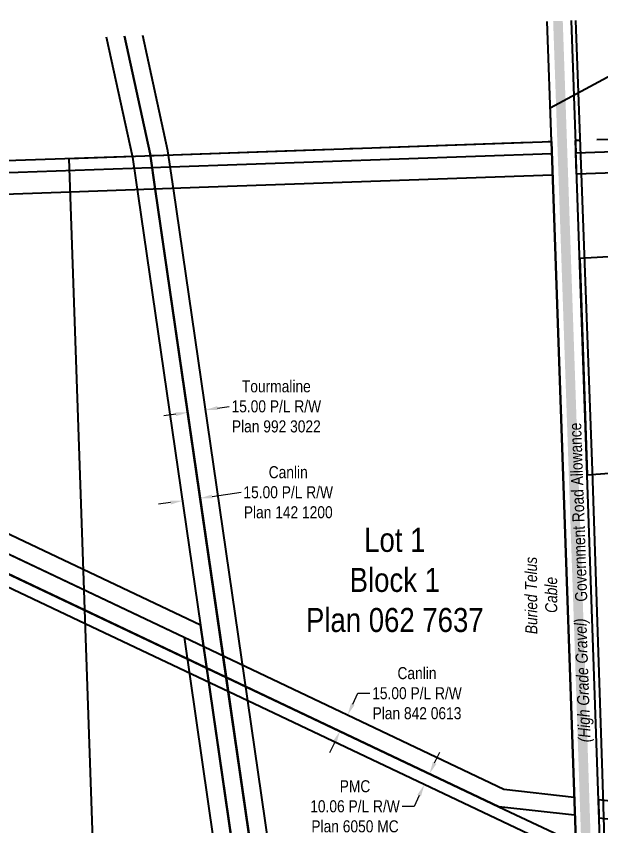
# Model space of a CAD drawing. Extents: x 665644 to 689199, y 5825051 to 5844826.
# Drawn here: x 666895 to 667381, y 5828817 to 5829491 of the extents above; entities that cross this region are included whole.
import ezdxf
from ezdxf.enums import TextEntityAlignment as Align

# ---------------------------------------------------------------- set-up
doc = ezdxf.new("R2010")
doc.units = 0
doc.header["$LTSCALE"] = 5
doc.header["$PDSIZE"] = 0.5
doc.linetypes.add('foc-QUARTERLINE', pattern=[33, 25, -3, 2, -3])
doc.layers.get('Defpoints').update_dxf_attribs({"color": 9})
for name, color, linetype in [('AS-POWER', 104, 'foc-POWER'), ('AS-ROADS', 254, 'Continuous'), ('AS-TELEPHONE', 224, 'foc-TEL'), ('AS-TELEPHONE-T', 224, 'Continuous'), ('C-SYMBOL', 7, 'Continuous'), ('F-RW', 190, 'Continuous'), ('L-QSEC', 8, 'foc-QUARTERLINE'), ('L-ROAD-T', 7, 'Continuous'), ('L-SEC', 7, 'Continuous'), ('L-TITLEDB', 4, 'Continuous')]:
    doc.layers.add(name, color=color, linetype=linetype)
doc.layers.add('F-RW-T', color=190, linetype='Continuous', lineweight=9)
doc.layers.add('T-TEXT', color=48, linetype='Continuous', lineweight=18)
doc.styles.add('175L', font='ARIALN.TTF', dxfattribs={"height": 20})
doc.styles.add('80CG', font='ARIALN.TTF', dxfattribs={"height": 10})
doc.styles.add('80L', font='ARIALN.TTF', dxfattribs={"height": 10})
doc.styles.add('80LS', font='ARIALNI.TTF', dxfattribs={"height": 10})
doc.styles.add('foc-LtypeFont', font='ARIALN.TTF', dxfattribs={"height": 7.35})
doc.linetypes.add('foc-POWER', pattern='A,6,-1,["P",foc-LtypeFont,S=0.2,R=0,X=-0.625,Y=-0.75],-1.24,4', length=12.24)
doc.linetypes.add('foc-TEL', pattern='A,2,-1,["T",foc-LtypeFont,S=0.2,R=0,X=-0.425,Y=-0.75],-1.24,8', length=12.24)
doc.linetypes.add('foc-TEL-NOLINE', pattern='A,0,-2,["T",foc-LtypeFont,S=0.2,R=0,X=-0.425,Y=-0.75],-10.24', length=12.24)
doc.dimstyles.new('Compass 5 000', dxfattribs={"dimscale": 5, "dimtxt": 9, "dimasz": 2, "dimexe": 0.2, "dimexo": 0.0625, "dimgap": 0.5, "dimtad": 0, "dimtih": 1, "dimtoh": 1, "dimzin": 0, "dimdsep": 46, "dimtxsty": '80CG', "dimcen": 0.1, "dimse1": 1, "dimse2": 1, "dimclrd": 256, "dimclrt": 256, "dimaunit": 1, "dimadec": 4, "dimazin": 0, "dimtfac": 0.06, "dimtofl": 0, "dimtmove": 0, "dimatfit": 1, "dimfxl": 0.2, "dimtolj": 1, "dimtzin": 0, "dimlwd": -1, "dimarcsym": 0})

# ---------------------------------------------------------------- blocks, each defined once
blk = doc.blocks.new('*D2216')
at = {"layer": 'Defpoints', "color": 0, "transparency": 16777216}
for p in [(667170.94, 5828909.5), (667178.64, 5828905.84), (667172.2, 5828892.28)]:
    blk.add_point(p, dxfattribs=at)
at = {"layer": 'F-RW-T', "transparency": 16777216}
for p, q in [((667175.23, 5828918.53), (667179.52, 5828927.56)), ((667179.52, 5828927.56), (667189.52, 5828927.56)), ((667160.21, 5828886.91), (667155.92, 5828877.88))]:
    blk.add_line(p, q, dxfattribs=at)
for points in [[(667173.72, 5828919.25), (667176.74, 5828917.81), (667170.94, 5828909.5)], [(667158.7, 5828887.63), (667161.71, 5828886.2), (667164.5, 5828895.95)]]:
    blk.add_solid(points, dxfattribs=at)
at = {"layer": 'F-RW-T', "transparency": 16777216, "insert": (667228.61, 5828927.56), "char_height": 10, "attachment_point": 5, "style": '80CG'}
blk.add_mtext('\\A1;Canlin\\P15.00 P/L R/W\\PPlan 842 0613', dxfattribs=at)
blk = doc.blocks.new('*D2220')
at = {"layer": 'Defpoints', "color": 0, "transparency": 16777216}
for p in [(667048.3, 5829089.85), (667035.09, 5829077.24), (667049.81, 5829079.37)]:
    blk.add_point(p, dxfattribs=at)
at = {"layer": 'F-RW-T', "transparency": 16777216}
for p, q in [((667058.19, 5829091.28), (667082.44, 5829094.8)), ((667023.67, 5829086.28), (667013.78, 5829084.84))]:
    blk.add_line(p, q, dxfattribs=at)
for points in [[(667023.43, 5829087.93), (667023.91, 5829084.63), (667033.57, 5829087.71)], [(667057.95, 5829092.93), (667058.43, 5829089.63), (667048.3, 5829089.85)]]:
    blk.add_solid(points, dxfattribs=at)
at = {"layer": 'F-RW-T', "transparency": 16777216, "insert": (667121.53, 5829094.8), "char_height": 10, "attachment_point": 5, "style": '80CG'}
blk.add_mtext('\\A1;Canlin\\P15.00 P/L R/W\\PPlan 142 1200', dxfattribs=at)
blk = doc.blocks.new('*D2225')
at = {"layer": 'Defpoints', "color": 0, "transparency": 16777216}
for p in [(667234.73, 5828851.52), (667251.49, 5828854.62), (667247.21, 5828845.6)]:
    blk.add_point(p, dxfattribs=at)
at = {"layer": 'F-RW-T', "transparency": 16777216}
for p, q in [((667243.3, 5828869.58), (667247.59, 5828878.61)), ((667230.45, 5828842.48), (667226.16, 5828833.45)), ((667226.16, 5828833.45), (667216.16, 5828833.45))]:
    blk.add_line(p, q, dxfattribs=at)
for points in [[(667241.8, 5828870.29), (667244.81, 5828868.86), (667239.02, 5828860.54)], [(667228.94, 5828843.2), (667231.95, 5828841.77), (667234.73, 5828851.52)]]:
    blk.add_solid(points, dxfattribs=at)
at = {"layer": 'F-RW-T', "transparency": 16777216, "insert": (667177.07, 5828833.45), "char_height": 10, "attachment_point": 5, "style": '80CG'}
blk.add_mtext('\\A1;PMC\\P10.06 P/L R/W\\PPlan 6050 MC', dxfattribs=at)
blk = doc.blocks.new('*D2227')
at = {"layer": 'Defpoints', "color": 0, "transparency": 16777216}
for p in [(667052.75, 5829163.39), (667038.25, 5829159.13), (667053.05, 5829161.27)]:
    blk.add_point(p, dxfattribs=at)
at = {"layer": 'F-RW-T', "transparency": 16777216}
for p, q in [((667062.64, 5829164.82), (667072.54, 5829166.25)), ((667028.05, 5829159.81), (667018.15, 5829158.37))]:
    blk.add_line(p, q, dxfattribs=at)
for points in [[(667027.81, 5829161.46), (667028.29, 5829158.16), (667037.95, 5829161.24)], [(667062.4, 5829166.47), (667062.88, 5829163.17), (667052.75, 5829163.39)]]:
    blk.add_solid(points, dxfattribs=at)
at = {"layer": 'F-RW-T', "transparency": 16777216, "insert": (667111.63, 5829166.25), "char_height": 10, "attachment_point": 5, "style": '80CG'}
blk.add_mtext('\\A1;Tourmaline\\P15.00 P/L R/W\\PPlan 992 3022', dxfattribs=at)

msp = doc.modelspace()

# ---------------------------------------------------------------- linework, layer by layer
at = {"layer": 'AS-POWER', "flags": 128}
msp.add_lwpolyline([(667392.89, 5828586.522), (667387.114, 5828725.149), (667382.922, 5828860.939), (667374.652, 5829112.981), (667360.666, 5829487.519)], dxfattribs=at)
at = {"layer": 'AS-ROADS', "const_width": 8, "flags": 128}
msp.add_lwpolyline([(667376.766, 5828573.795), (667362.968, 5828990.208), (667345.85, 5829486.971)], dxfattribs=at)
at = {"layer": 'AS-TELEPHONE', "linetype": 'foc-TEL', "flags": 128}
msp.add_lwpolyline([(667339.416, 5829414.671), (667441.961, 5829469.8), (667444.652, 5829490.418)], dxfattribs=at)
at = {"layer": 'AS-TELEPHONE', "linetype": 'foc-TEL-NOLINE', "flags": 128}
msp.add_lwpolyline([(667368.359, 5828582.996), (667340.387, 5829386.692), (667339.558, 5829410.575)], dxfattribs=at)
at = {"layer": 'F-RW', "flags": 128}
for points in [[(666970.124, 5829473.81), (666992.01, 5829373.667), (667048.595, 5828984.307), (667097.852, 5828643.796), (667086.004, 5828608.995), (667087.062, 5828578.467), (667102.057, 5828578.989)], [(666985.362, 5829474.343), (667006.771, 5829376.34), (667011.003, 5829347.145), (667067.292, 5828958.78), (667113.194, 5828642.392), (667115.471, 5828579.457), (667130.49, 5828580.045)], [(667102.057, 5828578.989), (667101.065, 5828606.485), (667113.194, 5828642.392), (667074.652, 5828907.61), (667011.003, 5829347.145), (667006.771, 5829376.34), (666985.362, 5829474.343)], [(667130.49, 5828580.045), (667128.135, 5828643.735), (667087.825, 5828921.237), (667026.059, 5829347.606), (667021.542, 5829378.981), (667000.612, 5829474.876)], [(666519.591, 5829458.061), (666523.119, 5829358.088), (666528.026, 5829214.654), (667034.952, 5828974.114), (667074.159, 5828702.703), (667053.939, 5828666.473), (667057.113, 5828577.455), (667072.099, 5828577.977), (667069.076, 5828662.823), (667089.731, 5828699.833), (667055.469, 5828936.595), (667048.595, 5828984.307), (666542.886, 5829224.2), (666534.538, 5829458.584)], [(666440.802, 5829281.476), (666533.188, 5829348.343), (667023.457, 5829365.557), (667340.687, 5829376.679), (667341.353, 5829358.787), (667055.35, 5829348.626), (666940.285, 5829344.657), (666539.401, 5829330.502), (666441.563, 5829259.84)], [(666441.717, 5829255.485), (666543.456, 5829207.315), (667034.952, 5828974.114), (667300.964, 5828847.714), (667359.388, 5828841.19), (667359.699, 5828826.15)], [(666442.309, 5829238.641), (666544.054, 5829190.454), (667037.495, 5828956.288), (667296.686, 5828833.14), (667346.757, 5828809.473), (667360.593, 5828805.466), (667360.807, 5828794.998)], [(667359.699, 5828826.15), (667296.686, 5828833.14), (667086.098, 5828933.238), (666952.284, 5828996.759), (666544.054, 5829190.454), (666442.309, 5829238.641)], [(667360.807, 5828794.998), (667343.296, 5828799.996), (667087.825, 5828921.237), (666952.639, 5828985.309), (666544.536, 5829179.084), (666442.709, 5829227.273)]]:
    msp.add_lwpolyline(points, dxfattribs=at)
for points in [[(668262.962, 5829408.965), (668965.367, 5829433.93), (668965.95, 5829415.928), (668263.571, 5829391.205), (668206.543, 5829389.277), (668163.502, 5829387.449), (667361.351, 5829359.413), (667360.728, 5829377.393), (668162.875, 5829405.286)], [(667379.859, 5828823.843), (667550.031, 5828804.969), (667552.752, 5828819.811), (667379.49, 5828838.938)]]:
    msp.add_lwpolyline(points, close=True, dxfattribs=at)
at = {"layer": 'L-QSEC', "flags": 128}
for points in [[(668162.692, 5829415.144), (667360.428, 5829387.451)], [(666538.148, 5829358.649), (667340.387, 5829386.692)]]:
    msp.add_lwpolyline(points, dxfattribs=at)
at = {"layer": 'L-SEC', "flags": 128}
for points in [[(667340.387, 5829386.692), (667336.918, 5829486.632)], [(667356.956, 5829487.391), (667360.728, 5829377.393)], [(667340.387, 5829386.692), (667368.421, 5828582.998)], [(667388.531, 5828583.704), (667360.428, 5829387.451)]]:
    msp.add_lwpolyline(points, dxfattribs=at)
at = {"layer": 'L-TITLEDB', "flags": 128}
for points in [[(666939.314, 5829372.668), (667340.387, 5829386.692)], [(666967.109, 5828574.29), (666939.314, 5829372.668)], [(667370.183, 5829109.461), (667685.414, 5829133.16), (667621.566, 5829304.405), (667363.906, 5829289.35), (667370.18, 5829109.46)]]:
    msp.add_lwpolyline(points, dxfattribs=at)

# ---------------------------------------------------------------- texts
at = {"layer": 'AS-TELEPHONE-T', "insert": (667318.719, 5828977.048), "char_height": 10, "attachment_point": 1, "rotation": 90.307832, "style": '175L'}
msp.add_mtext_dynamic_manual_height_columns('\\pi-0.32836;{\\fArial Narrow|b0|i1|c0|p34;Buried Telus \\P\\pi17.264;Cable}', width=63.12909, gutter_width=100, heights=[0], dxfattribs=at)
at = {"layer": 'C-SYMBOL', "color": 3, "insert": (667210.172, 5829065.226), "char_height": 20, "width": 146.95307, "attachment_point": 2, "style": '175L'}
msp.add_mtext('Lot 1\\PBlock 1\\PPlan 062 7637', dxfattribs=at)
at = {"layer": 'L-ROAD-T', "style": '80L'}
msp.add_text('Government Road Allowance', height=10, rotation=91.988333, dxfattribs=at).set_placement((667362.689, 5829078.232), align=Align.MIDDLE_CENTER)
at = {"layer": 'T-TEXT', "style": '80LS'}
msp.add_text('(High Grade Gravel)', height=10, rotation=91.988333, dxfattribs=at).set_placement((667366.221, 5828938.276), align=Align.MIDDLE_CENTER)

# ---------------------------------------------------------------- dimensions: what is measured, and where the dimension line sits
at = {"layer": 'F-RW-T', "color": 3}
for p1, p2, distance, text, picture, middle in [((667038.254, 5829159.128), (667053.052, 5829161.272), 2.136, 'Tourmaline\\P15.00 P/L R/W\\PPlan 992 3022', '*D2227', (667111.625, 5829166.254)), ((667172.204, 5828892.285), (667178.643, 5828905.837), 8.53, 'Canlin\\P15.00 P/L R/W\\PPlan 842 0613', '*D2216', (667228.608, 5828927.562)), ((667251.493, 5828854.621), (667247.21, 5828845.596), -13.81, 'PMC\\P10.06 P/L R/W\\PPlan 6050 MC', '*D2225', (667177.073, 5828833.449))]:
    dim = msp.add_aligned_dim(p1=p1, p2=p2, distance=distance, text=text, dimstyle='Compass 5 000', dxfattribs=at)
    dim.commit()
    dim.dimension.update_dxf_attribs({"geometry": picture, "text_midpoint": middle})
dim = msp.add_linear_dim(base=(667048.295, 5829089.846), p1=(667035.088, 5829077.238), p2=(667049.814, 5829079.372), angle=8.24693, text='Canlin\\P15.00 P/L R/W\\PPlan 142 1200', dimstyle='Compass 5 000', dxfattribs=at)
dim.commit()
dim.dimension.update_dxf_attribs({"geometry": '*D2220', "text_midpoint": (667121.528, 5829094.795), "dimtype": 161})

doc.saveas('drawing.dxf')
